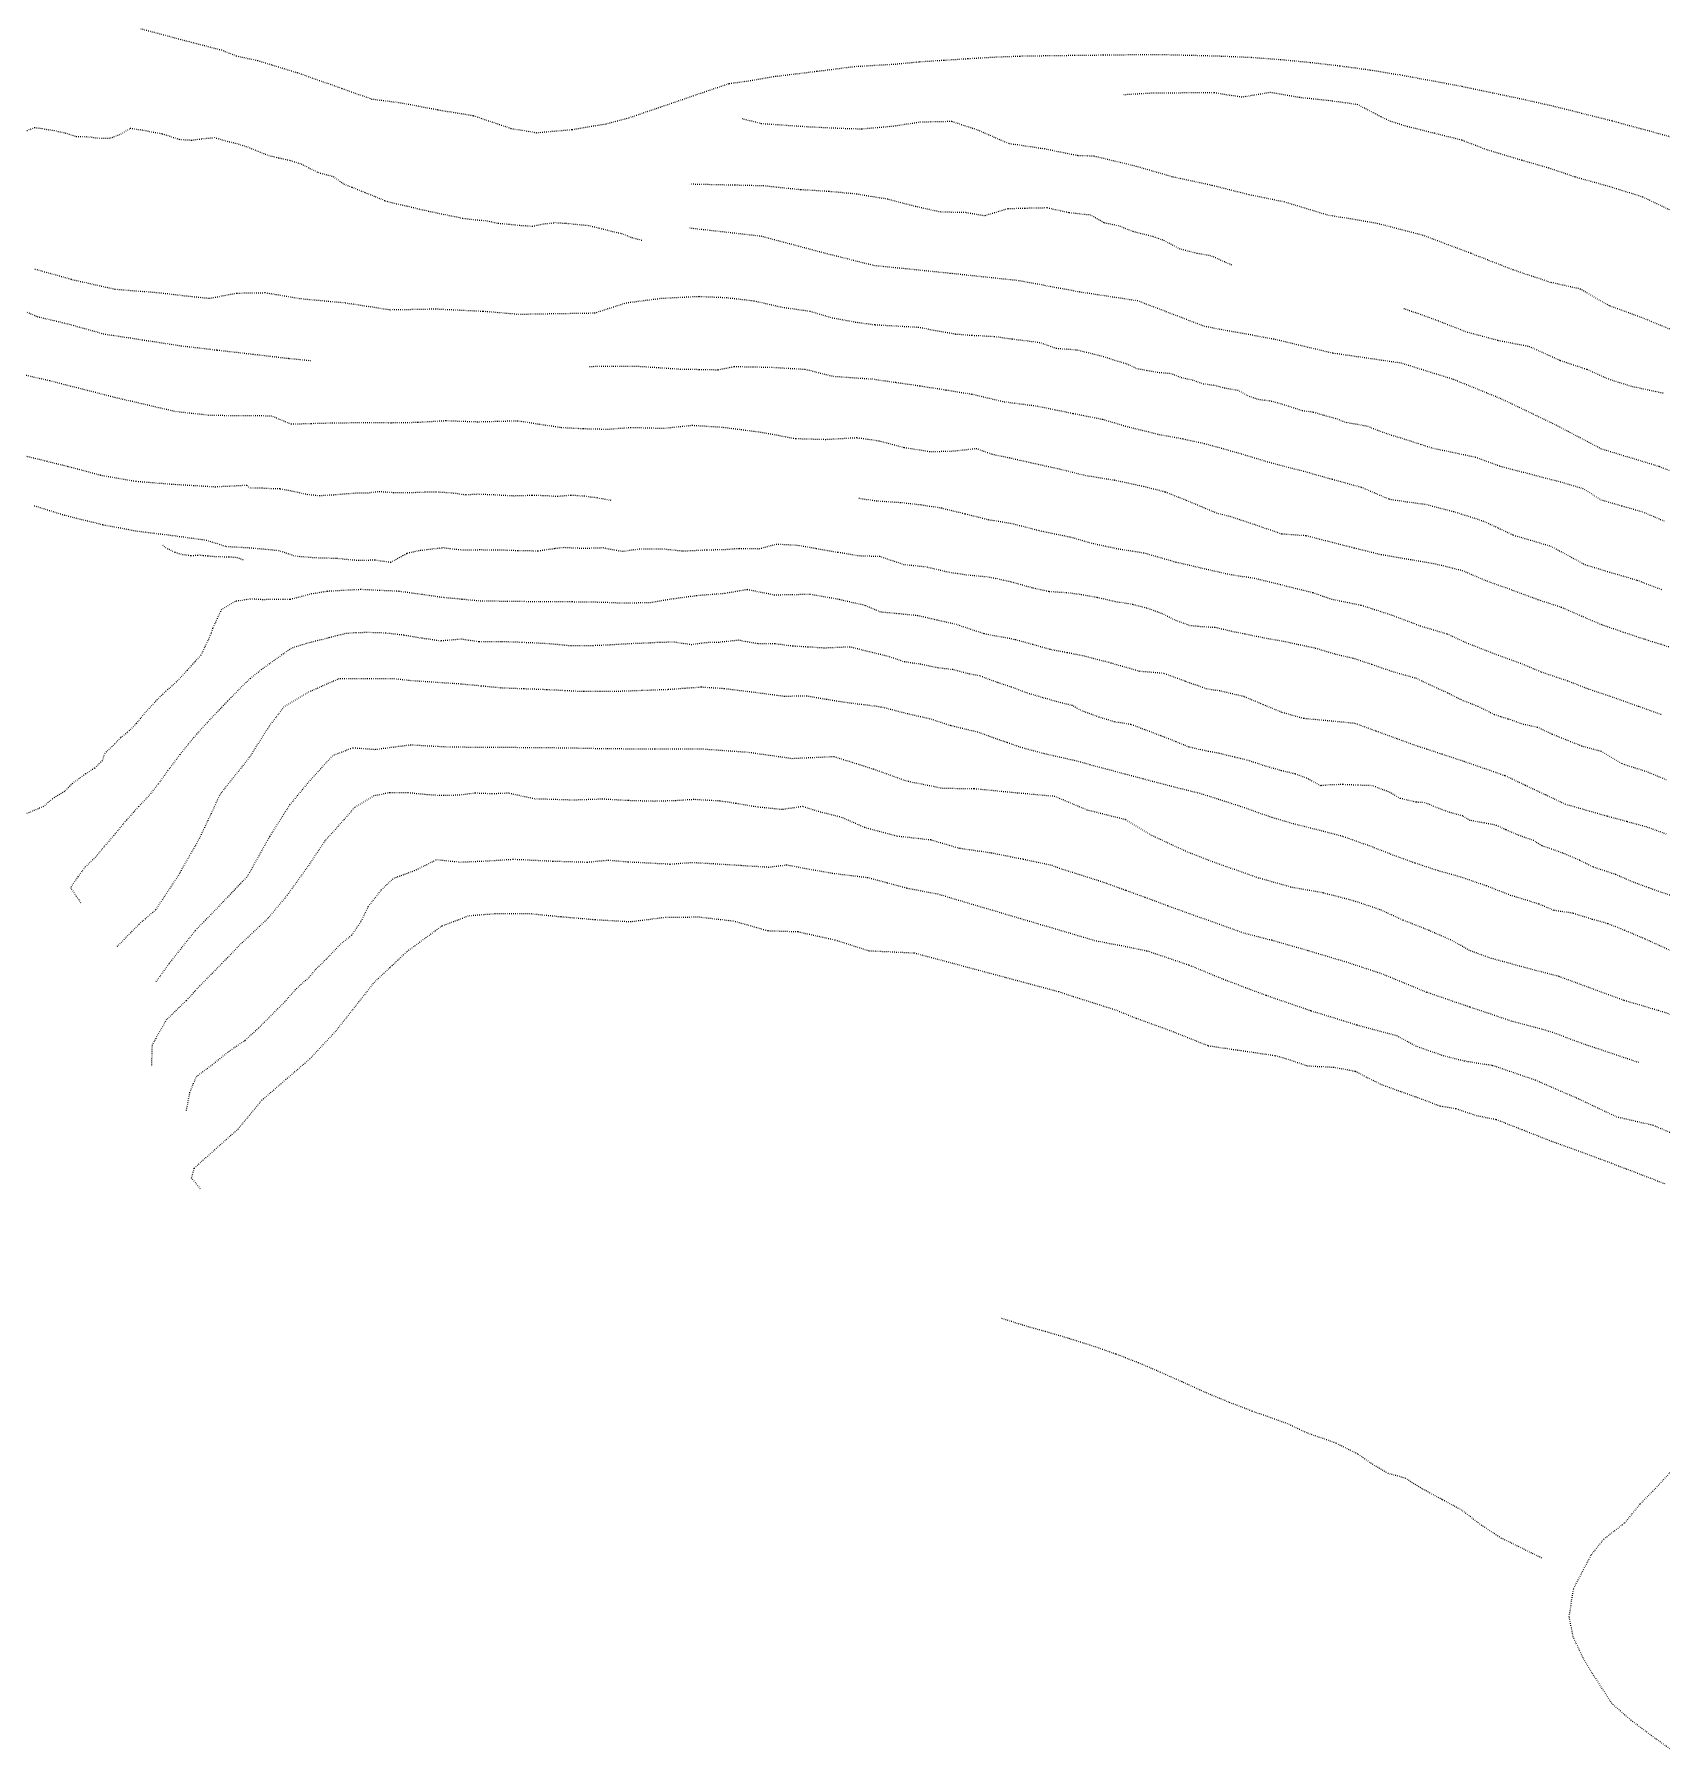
# Model space of a CAD drawing. Extents: x 682410 to 689460, y 7661803 to 7669124.
# Drawn here: x 686397.4 to 686690.1, y 7667130.8 to 7667440.4 of the extents above; entities that cross this region are included whole.
import ezdxf

# ---------------------------------------------------------------- set-up
doc = ezdxf.new("R2010")
doc.units = 0
doc.header["$MEASUREMENT"] = 0
doc.linetypes.add('DOT', pattern=[0.25, 0, -0.25])
doc.layers.add('02 TOE_Line', color=1, linetype='DOT', lineweight=20)

msp = doc.modelspace()

# ---------------------------------------------------------------- linework, layer by layer
at = {"layer": '02 TOE_Line'}
for points in [[(686416.48, 7667441.39, 4131.33), (686425.19, 7667439.07, 4132.39), (686431, 7667437.57, 4132.91), (686433.67, 7667436.5, 4133.17), (686437.55, 7667435.66, 4133.53), (686444.65, 7667433.48, 4134.15), (686452.72, 7667430.64, 4134.9), (686458.03, 7667428.74, 4135.35), (686463.25, 7667428.07, 4135.78), (686469.97, 7667426.81, 4136.39), (686476.37, 7667425.74, 4136.88), (686483.1, 7667423.46, 4137.31), (686487.69, 7667422.68, 4137.62), (686494.11, 7667423.26, 4138.22), (686500.18, 7667424.26, 4138.78), (686504.32, 7667425.36, 4139.21), (686522.37, 7667431.54, 4141.67), (686525.82, 7667432, 4142.34), (686530.73, 7667432.83, 4142.73), (686538.29, 7667433.75, 4143.62), (686544.9, 7667434.59, 4144.01), (686552.27, 7667435.03, 4144.79), (686556.67, 7667435.45, 4145.02), (686561, 7667435.73, 4145.42), (686565.43, 7667436.02, 4145.8), (686569.99, 7667436.29, 4146.22), (686574.67, 7667436.47, 4146.7), (686579.53, 7667436.55, 4147.17), (686584.55, 7667436.61, 4147.67), (686589.69, 7667436.67, 4148.16), (686594.94, 7667436.73, 4148.67), (686600.23, 7667436.74, 4149.2), (686605.57, 7667436.62, 4149.69), (686610.96, 7667436.47, 4150.22), (686616.29, 7667436.24, 4150.84), (686621.59, 7667435.85, 4151.42), (686626.91, 7667435.33, 4152), (686632.29, 7667434.71, 4152.53), (686637.71, 7667433.97, 4153.1), (686643.14, 7667433.08, 4153.68), (686648.65, 7667432.08, 4154.33), (686654.2, 7667431.02, 4155.04), (686659.72, 7667429.86, 4155.71), (686665.2, 7667428.71, 4156.34), (686670.59, 7667427.49, 4156.91), (686675.96, 7667426.15, 4157.47), (686681.26, 7667424.82, 4158.06), (686686.55, 7667423.39, 4158.55), (686691.82, 7667421.94, 4159.17)], [(686693.44, 7667407.89, 4150.05), (686686.76, 7667411.11, 4150.17), (686680.82, 7667412.95, 4150.24), (686674.57, 7667414.71, 4150.11), (686669.83, 7667416.32, 4150.26), (686664.94, 7667417.71, 4150.31), (686658.65, 7667419.61, 4150.27), (686654.18, 7667421.34, 4150.52), (686649.26, 7667422.57, 4150.59), (686644.38, 7667423.77, 4150.96), (686641.32, 7667424.74, 4151.17), (686639.68, 7667425.51, 4151.32), (686638.27, 7667426.26, 4151.52), (686635.47, 7667427.72, 4152.01), (686630.67, 7667428.4, 4151.56), (686624.96, 7667429, 4151.42), (686619.74, 7667429.92, 4151.32), (686614.59, 7667429.06, 4150.65), (686609.53, 7667429.87, 4150.44), (686603.58, 7667429.82, 4149.95), (686598.69, 7667429.8, 4149.19), (686593.4, 7667429.49, 4148.4)], [(686691.92, 7667387.21, 4140.13), (686686.85, 7667389.31, 4140.12), (686680.74, 7667391.53, 4140.1), (686675.51, 7667394.56, 4140.09), (686670.11, 7667395.76, 4140.08), (686663.41, 7667398, 4140.05), (686655.77, 7667400.99, 4140.16), (686647.23, 7667404.21, 4140.26), (686638.98, 7667406.34, 4140.26), (686630.03, 7667407.86, 4140.14), (686622.24, 7667410.22, 4140.19), (686615.84, 7667411.53, 4140.27), (686609.16, 7667413.21, 4140.34), (686602.07, 7667414.74, 4140.2), (686595.61, 7667416.62, 4140.11), (686588.02, 7667418.45, 4140.13), (686585.05, 7667418.55, 4139.69), (686579.13, 7667419.75, 4140.14), (686572.65, 7667420.71, 4140.23), (686567.21, 7667423.1, 4140.3), (686562.42, 7667424.68, 4140.61), (686556.8, 7667424.57, 4140.55), (686551.91, 7667423.83, 4140.52), (686546.16, 7667423.32, 4140.39), (686542.59, 7667423.42, 4140.44), (686536.64, 7667423.7, 4140.27), (686532.81, 7667423.96, 4140.34), (686528.17, 7667424.29, 4140.37), (686524.56, 7667425.22, 4140.62)], [(686394.73, 7667422.51, 4120.65), (686397.41, 7667423.64, 4120.53), (686400.9, 7667423.06, 4120.58), (686402.9, 7667422.64, 4120.55), (686404.89, 7667422.01, 4120.57), (686406.96, 7667421.96, 4120.54), (686408.99, 7667421.69, 4120.57), (686411.02, 7667421.71, 4120.52), (686412.89, 7667422.43, 4120.53), (686414.6, 7667423.48, 4120.62), (686416.68, 7667423.18, 4120.51), (686420.34, 7667422.5, 4120.48), (686423.4, 7667421.49, 4120.37), (686425.64, 7667421.34, 4120.38), (686427.65, 7667421.6, 4120.49), (686429.75, 7667421.81, 4120.52), (686431.72, 7667421.23, 4120.51), (686433.75, 7667420.73, 4120.55), (686435.74, 7667420.12, 4120.52), (686437.6, 7667419.33, 4120.51), (686439.52, 7667418.59, 4120.49), (686441.47, 7667418.13, 4120.42), (686443.45, 7667417.69, 4120.51), (686445.37, 7667417.05, 4120.41), (686448.46, 7667415.5, 4120.25), (686451.13, 7667414.78, 4120.28), (686453.06, 7667413.43, 4120.35), (686454.48, 7667412.88, 4120.39), (686456.81, 7667411.93, 4120.37), (686458.7, 7667411.19, 4120.33), (686460.44, 7667410.44, 4120.43), (686462.5, 7667409.89, 4120.44), (686464.49, 7667409.48, 4120.45), (686466.52, 7667408.97, 4120.45), (686468.52, 7667408.53, 4120.42), (686470.57, 7667408.08, 4120.38), (686472.63, 7667407.68, 4120.34), (686474.6, 7667407.27, 4120.27), (686476.69, 7667407.02, 4120.33), (686478.8, 7667406.83, 4120.29), (686480.82, 7667406.39, 4120.46), (686482.86, 7667406.21, 4120.33), (686484.91, 7667406.01, 4120.32), (686486.93, 7667405.86, 4120.33), (686488.97, 7667406.29, 4120.4), (686490.98, 7667406.5, 4120.4), (686492.99, 7667406.4, 4120.46), (686495, 7667406.19, 4120.37), (686497.05, 7667406, 4120.52), (686499.01, 7667405.52, 4120.51), (686501.04, 7667405.01, 4120.47), (686503, 7667404.56, 4120.46), (686504.86, 7667403.81, 4120.37), (686506.86, 7667403.27, 4120.4)], [(686612.81, 7667398.87, 4130.43), (686609.06, 7667400.53, 4130.52), (686606.54, 7667400.96, 4130.58), (686603.49, 7667401.75, 4130.65), (686600.7, 7667403.23, 4130.72), (686598.53, 7667404.01, 4130.77), (686595.04, 7667404.88, 4130.85), (686592.43, 7667405.93, 4130.78), (686589.82, 7667406.45, 4130.71), (686587.47, 7667407.84, 4130.64), (686583.46, 7667408.28, 4130.54), (686579.54, 7667409.15, 4130.44), (686575.54, 7667409.06, 4130.34), (686572.49, 7667408.98, 4130.26), (686568.27, 7667407.71, 4130.15), (686564.92, 7667408.3, 4130.02), (686560.45, 7667408.4, 4130.16), (686555.95, 7667409.38, 4130.22), (686550.92, 7667410.7, 4130.28), (686545.29, 7667411.64, 4130.04), (686540.28, 7667412.1, 4130.29), (686535.19, 7667412.42, 4130.21), (686528.52, 7667413.11, 4130.29), (686523.36, 7667413.23, 4129.95), (686515.27, 7667413.41, 4130.15)], [(686711.5, 7667354.22, 4119.92), (686699.34, 7667358.88, 4120), (686689.7, 7667362.62, 4119.91), (686679.32, 7667365.78, 4119.8), (686670.94, 7667370.18, 4119.58), (686661.26, 7667374.81, 4119.83), (686652.68, 7667378.29, 4120.02), (686643.32, 7667381.22, 4120.1), (686630.98, 7667383.01, 4120.13), (686620.35, 7667385.54, 4120.18), (686607.98, 7667387.8, 4120.28), (686595.9, 7667392.42, 4120.23), (686585.46, 7667394.01, 4120.19), (686574.5, 7667396.05, 4120.24), (686562.1, 7667397.38, 4120.28), (686548.52, 7667398.75, 4120.33), (686539.7, 7667400.96, 4120.56), (686528.23, 7667404.03, 4121.44), (686515.02, 7667405.53, 4122.19)], [(686397.45, 7667398.15, 4109.28), (686403.97, 7667396.34, 4109.37), (686403.91, 7667396.32, 4109.4), (686411.87, 7667394.54, 4109.03), (686420.2, 7667393.87, 4109.4), (686424.39, 7667393.36, 4109.28), (686428.87, 7667392.9, 4109.32), (686433.78, 7667393.83, 4109.45), (686438.86, 7667393.91, 4109.67), (686445.34, 7667392.83, 4109.61), (686453.27, 7667392.09, 4109.74), (686461.41, 7667390.84, 4109.75), (686469.55, 7667390.99, 4109.86), (686478.13, 7667390.58, 4109.9), (686484.39, 7667390.04, 4109.88), (686498.17, 7667390.26, 4109.88), (686503.85, 7667392.09, 4110.28), (686510.09, 7667392.9, 4110.34), (686516.91, 7667393.25, 4110.38), (686521.88, 7667393.02, 4110.7), (686526.85, 7667392.44, 4110.63), (686531.94, 7667391.28, 4110.52), (686536.9, 7667390.58, 4110.57), (686540.91, 7667389.38, 4110.65), (686545.36, 7667388.57, 4110.5), (686548.66, 7667388.14, 4110.38), (686552.47, 7667387.92, 4110.3), (686556.41, 7667387.71, 4110.23), (686559.88, 7667387.03, 4110.22), (686563.12, 7667386.47, 4110.21), (686566.12, 7667386.25, 4110.18), (686570.05, 7667386.03, 4110.14), (686573.29, 7667385.58, 4110.23), (686578.15, 7667384.97, 4110.36), (686581.22, 7667383.91, 4110.27), (686584.93, 7667383.63, 4110.18), (686589.68, 7667382.44, 4110.4), (686591.93, 7667381.71, 4110.66), (686593.86, 7667381.13, 4110.61), (686595.7, 7667380.29, 4110.56), (686597.67, 7667379.9, 4110.91), (686599.74, 7667379.56, 4110.82), (686601.81, 7667379.39, 4110.94), (686603.7, 7667378.65, 4110.85), (686605.69, 7667378.21, 4110.91), (686607.65, 7667377.53, 4110.83), (686609.74, 7667377.26, 4110.8), (686611.76, 7667376.72, 4110.89), (686613.86, 7667376.39, 4110.82), (686615.62, 7667375.38, 4110.73), (686617.53, 7667374.74, 4110.89), (686619.55, 7667374.49, 4110.7), (686621.57, 7667373.96, 4110.71), (686623.54, 7667373.33, 4110.58), (686625.48, 7667372.71, 4110.47), (686627.47, 7667372.43, 4110.66), (686629.39, 7667371.87, 4110.72), (686631.42, 7667371.31, 4110.56), (686633.32, 7667370.59, 4110.4), (686635.31, 7667370.25, 4110.67), (686637.28, 7667369.88, 4110.39), (686639.21, 7667369.1, 4110.26), (686641.17, 7667368.39, 4110.23), (686643.12, 7667367.83, 4110.44), (686645.06, 7667367.2, 4110.28), (686646.97, 7667366.57, 4110.24), (686648.97, 7667365.95, 4110.1), (686656.64, 7667364.34, 4110.09), (686661.17, 7667362.68, 4110.16), (686666.83, 7667361.2, 4110.22), (686672.23, 7667359.81, 4110.29), (686675.97, 7667358.68, 4110.33), (686679.2, 7667356.67, 4110.38), (686683.03, 7667355.54, 4110.42), (686686.69, 7667354.5, 4110.47), (686690.6, 7667352.84, 4110.47)], [(686392.18, 7667392.07, 4100.89), (686397.88, 7667389.59, 4100.64), (686403.67, 7667388.23, 4100.58), (686409.74, 7667386.51, 4100.53), (686416.78, 7667385.43, 4100.36), (686423.81, 7667384.34, 4100.19), (686430.25, 7667383.59, 4100.34), (686436.69, 7667382.84, 4100.48), (686443.13, 7667382.09, 4100.63), (686447.05, 7667381.7, 4100.68)], [(686643.76, 7667391.08, 4130.08), (686649.95, 7667388.85, 4129.83), (686655.16, 7667386.8, 4129.58), (686660.79, 7667385.32, 4129.65), (686666.31, 7667384.25, 4129.74), (686671.91, 7667381.72, 4129.81), (686676.7, 7667380.12, 4129.86), (686680.56, 7667378.39, 4129.87), (686684.82, 7667377.05, 4129.89), (686690.42, 7667375.86, 4129.91)], [(686692.78, 7667329.76, 4090.52), (686689.89, 7667330.66, 4090.64), (686687, 7667331.56, 4090.76), (686683.18, 7667332.85, 4090.82), (686679.36, 7667334.15, 4090.89), (686675.74, 7667335.72, 4090.76), (686672.12, 7667337.29, 4090.62), (686667.93, 7667338.65, 4090.7), (686663.14, 7667340.43, 4091.04), (686658.55, 7667342.08, 4090.93), (686654.33, 7667343.88, 4091.19), (686649.9, 7667344.98, 4090.93), (686644.98, 7667345.85, 4090.66), (686639.7, 7667346.75, 4090.29), (686634.78, 7667347.96, 4090.06), (686629.73, 7667349.26, 4090.05), (686626.12, 7667350.18, 4090.11), (686621.8, 7667350.48, 4089.85), (686616.88, 7667352.18, 4089.74), (686612.54, 7667353.62, 4089.59), (686610.13, 7667354.22, 4089.45), (686607.34, 7667355.39, 4089.67), (686604.55, 7667356.56, 4089.9), (686600.79, 7667358.04, 4090), (686596.94, 7667359.03, 4090.01), (686591.7, 7667360.15, 4089.92), (686586.57, 7667360.97, 4090.17), (686581.57, 7667362.2, 4090.19), (686576.67, 7667363.28, 4090.19), (686572.85, 7667364.15, 4090.43), (686569.56, 7667364.83, 4090.44), (686566.91, 7667365.83, 4090.88), (686562.38, 7667365.34, 4090.37), (686558.46, 7667365.27, 4090.12), (686553.84, 7667366.02, 4090.5), (686549.34, 7667367.21, 4090.54), (686545.31, 7667367.78, 4090.19), (686539.75, 7667367.46, 4090.3), (686534.35, 7667367.61, 4090.47), (686531.23, 7667368.19, 4090.44), (686528.12, 7667368.77, 4090.42), (686524.59, 7667369.22, 4090.51), (686521.06, 7667369.67, 4090.6), (686515.75, 7667370, 4090.84), (686510.53, 7667369.46, 4090.98), (686504.67, 7667369.62, 4091.09), (686500.48, 7667369.29, 4091.24), (686496.08, 7667369.4, 4091.37), (686492.19, 7667369.61, 4091.29), (686488.23, 7667370.21, 4091.38), (686484.28, 7667370.82, 4091.48), (686480.68, 7667370.72, 4091.53), (686477.08, 7667370.63, 4091.58), (686471.36, 7667370.84, 4091.86), (686466.27, 7667370.54, 4091.71), (686461.54, 7667370.46, 4091.6), (686456.29, 7667370.49, 4091.51), (686450.76, 7667370.43, 4091.51), (686447.16, 7667370.33, 4091.28), (686443.56, 7667370.23, 4091.04), (686440, 7667371.71, 4090.52), (686429.15, 7667371.8, 4090.49), (686422.88, 7667372.48, 4090.36), (686411.77, 7667375.06, 4090.4), (686400.09, 7667378.05, 4090.35), (686390.29, 7667380.27, 4090.16)], [(686497.26, 7667380.65, 4101.93), (686501.5, 7667380.68, 4101.72), (686505.73, 7667380.7, 4101.51), (686509.66, 7667380.43, 4101.37), (686513.59, 7667380.17, 4101.23), (686516.99, 7667380.11, 4101.26), (686520.39, 7667380.04, 4101.3), (686523.29, 7667380.63, 4101.62), (686526.75, 7667380.56, 4101.45), (686530.21, 7667380.48, 4101.28), (686536.03, 7667380.13, 4101.34), (686541.06, 7667378.88, 4101.19), (686544.57, 7667378.63, 4101.25), (686548.08, 7667378.38, 4101.3), (686552.39, 7667377.77, 4101.11), (686556.7, 7667377.15, 4100.92), (686561.36, 7667376.41, 4100.94), (686566.03, 7667375.66, 4100.96), (686571.85, 7667374.29, 4101.06), (686577.73, 7667373.53, 4100.55), (686581.01, 7667372.86, 4100.49), (686584.28, 7667372.18, 4100.44), (686589.57, 7667371.14, 4100.5), (686593.66, 7667369.91, 4100.39), (686596.68, 7667369.16, 4100.38), (686599.7, 7667368.42, 4100.36), (686604.03, 7667367.61, 4100.14), (686607.87, 7667366.78, 4100.63), (686611.19, 7667365.86, 4100.44), (686614.51, 7667364.93, 4100.25), (686619.57, 7667363.39, 4100.41), (686622.62, 7667362.6, 4100.44), (686625.66, 7667361.81, 4100.48), (686630.89, 7667360.36, 4100.2), (686636.11, 7667358.91, 4099.92), (686641.19, 7667356.75, 4100.05), (686644.36, 7667356.3, 4100.18), (686647.53, 7667355.86, 4100.32), (686652.7, 7667354.55, 4100.6), (686657.99, 7667352.86, 4100.87), (686660.74, 7667351.58, 4100.77), (686663.48, 7667350.29, 4100.67), (686666.84, 7667349.31, 4100.51), (686670.19, 7667348.32, 4100.36), (686673.27, 7667346.66, 4100.53), (686676.35, 7667344.99, 4100.71), (686680.82, 7667343.64, 4101.08), (686685.75, 7667342.18, 4100.93), (686690.32, 7667340.44, 4100.63)], [(686501.13, 7667356.55, 4080.5), (686498.46, 7667357, 4080.33), (686496.1, 7667357.31, 4080.39), (686493.88, 7667357.44, 4080.21), (686491.52, 7667357.23, 4080.15), (686488.78, 7667357.39, 4080.23), (686486.84, 7667357.42, 4080.25), (686483.55, 7667357.33, 4080.25), (686479.98, 7667357.52, 4080.25), (686477.23, 7667357.64, 4080.37), (686474.97, 7667357.51, 4080.45), (686472.53, 7667357.85, 4080.58), (686469.61, 7667358.04, 4080.47), (686467.67, 7667358.01, 4080.62), (686464.9, 7667357.89, 4080.86), (686461.97, 7667357.91, 4081.05), (686459.49, 7667358.09, 4081.07), (686457.38, 7667357.87, 4081.11), (686455.59, 7667357.87, 4081.13), (686453.6, 7667357.7, 4081.27), (686451.22, 7667357.51, 4081.54), (686448.67, 7667357.35, 4081.25), (686446.53, 7667357.57, 4081.14), (686443.4, 7667358.25, 4081.04), (686441.49, 7667358.6, 4081.2), (686439.79, 7667358.63, 4081.35), (686438.31, 7667358.72, 4081.15), (686436.23, 7667358.72, 4080.88), (686435.58, 7667359.24, 4080.21), (686429.93, 7667358.94, 4080.23), (686426, 7667359.18, 4080.26), (686422.08, 7667359.41, 4080.28), (686415.57, 7667359.94, 4080.25), (686409.22, 7667361.05, 4080.18), (686403.43, 7667362.6, 4080.18), (686399.63, 7667363.54, 4080.17), (686395.83, 7667364.48, 4080.15)], [(686545.69, 7667356.93, 4081.01), (686548.87, 7667356.47, 4080.53), (686553.19, 7667356.18, 4080.32), (686557, 7667355.75, 4080.44), (686560.58, 7667355.18, 4080.15), (686564.85, 7667354.13, 4080.16), (686569.06, 7667353.07, 4080.21), (686573.21, 7667352.41, 4080.32), (686578.12, 7667351.12, 4080.05), (686583.83, 7667349.94, 4080.26), (686587.91, 7667348.77, 4080.17), (686592.39, 7667347.83, 4080.3), (686596.96, 7667347.12, 4080.68), (686602.75, 7667345.46, 4080.77), (686608.21, 7667344.18, 4080.5), (686612.65, 7667343.19, 4080.61), (686616.83, 7667342.57, 4080.65), (686621.52, 7667341.42, 4080.49), (686627.41, 7667339.95, 4080.34), (686630.77, 7667338.78, 4080.39), (686636.12, 7667337.69, 4080.61), (686641.75, 7667335.87, 4080.23), (686646.7, 7667333.98, 4080.07), (686651.52, 7667332.54, 4079.96), (686655.02, 7667330.94, 4080.19), (686659.76, 7667329.08, 4079.85), (686664.72, 7667327.28, 4080.22), (686668.47, 7667325.7, 4080.33), (686673.22, 7667324.1, 4080.21), (686677.01, 7667322.61, 4080.28), (686680.92, 7667321.31, 4080.38), (686686, 7667319.51, 4080.24), (686690.18, 7667318.02, 4079.99)], [(686397.34, 7667355.58, 4074.03), (686402.77, 7667353.89, 4073.49), (686409.69, 7667352.17, 4072.87), (686415.83, 7667351.03, 4072.41), (686422.74, 7667350.17, 4071.77), (686428.28, 7667349.4, 4071.28), (686431.85, 7667348.27, 4071.35), (686436.02, 7667348.03, 4071.39), (686441.3, 7667347.55, 4071.45), (686444.26, 7667346.54, 4071.25), (686448.04, 7667346.25, 4071.36), (686451.77, 7667346.13, 4071.34), (686455.69, 7667345.76, 4071.07), (686458.61, 7667345.85, 4071.01), (686461.47, 7667345.42, 4070.89), (686463.66, 7667346.61, 4071.22), (686464.44, 7667347.07, 4071.23), (686466.78, 7667347.57, 4071.22), (686470.82, 7667348.04, 4071.31), (686474.24, 7667347.66, 4070.87), (686477.47, 7667347.68, 4071.06), (686480.72, 7667347.67, 4070.88), (686484.34, 7667347.54, 4070.68), (686488.04, 7667347.48, 4070.66), (686491.02, 7667347.92, 4070.38), (686492.59, 7667348.1, 4070.53), (686496.12, 7667347.94, 4070.52), (686499.65, 7667348.05, 4070.24), (686503.07, 7667347.38, 4070.34), (686506.17, 7667347.81, 4070.39), (686510.3, 7667347.84, 4070.22), (686514.04, 7667347.45, 4070.5), (686518.45, 7667347.66, 4070.69), (686521.25, 7667347.7, 4070.83), (686524.19, 7667347.92, 4070.65), (686527.8, 7667347.85, 4070.69), (686530.83, 7667348.69, 4070.78), (686534.32, 7667348.53, 4070.71), (686538.02, 7667347.91, 4070.68), (686542.02, 7667347.22, 4070.57), (686545.83, 7667346.6, 4070.4), (686549.43, 7667346.49, 4070.5), (686553.73, 7667345.04, 4070.38), (686557.94, 7667344.58, 4070.59), (686561.94, 7667343.64, 4070.83), (686565.4, 7667343.13, 4070.63), (686569.21, 7667342.76, 4070.57), (686573.07, 7667341.92, 4070.72), (686577.03, 7667340.81, 4071.03), (686579.94, 7667340.18, 4071.09), (686583, 7667339.97, 4071.22), (686585.71, 7667339.64, 4071.28), (686588.64, 7667339.1, 4071.11), (686591.79, 7667338.38, 4071.41), (686595.03, 7667337.84, 4071.32), (686597.67, 7667337.15, 4071.36), (686600.25, 7667336.22, 4071.42), (686602.7, 7667334.97, 4070.95), (686605.23, 7667334.05, 4071.09), (686606.83, 7667333.91, 4070.96), (686609.89, 7667333.71, 4071.09), (686612.63, 7667333.05, 4071.15), (686615.15, 7667332.55, 4071.05), (686618.62, 7667331.83, 4070.97), (686621.66, 7667331.31, 4070.65), (686624.77, 7667330.65, 4070.58), (686627.83, 7667329.99, 4070.46), (686631.47, 7667328.89, 4070.32), (686634.58, 7667328.19, 4070.32), (686638.1, 7667327.02, 4070.59), (686641.58, 7667325.81, 4070.4), (686645.94, 7667324.59, 4070.46), (686648.95, 7667323.15, 4070.27), (686651.62, 7667321.94, 4070.5), (686654.07, 7667320.7, 4070.36), (686657.12, 7667319.5, 4070.28), (686660.03, 7667318.05, 4070.37), (686662.61, 7667317.22, 4070.47), (686664.91, 7667316.39, 4070.57), (686667.78, 7667315.77, 4070.66), (686670.46, 7667314.5, 4070.65), (686675.75, 7667312.38, 4070.82), (686679.26, 7667311.45, 4071.16), (686683.02, 7667309.19, 4070.91), (686687.34, 7667307.81, 4070.82), (686690.96, 7667306.32, 4070.93)], [(686420.44, 7667348.49, 4071.26), (686420.94, 7667348.05, 4071.1), (686422.67, 7667347.2, 4070.92), (686424.01, 7667346.83, 4070.78), (686425.6, 7667346.6, 4070.64), (686426.92, 7667346.72, 4070.49), (686427.75, 7667346.65, 4070.41), (686428.71, 7667346.55, 4070.33), (686430.48, 7667346.43, 4070.1), (686432.38, 7667346.41, 4070.01), (686433.81, 7667346.28, 4069.93), (686434.93, 7667345.87, 4069.69)], [(686690.98, 7667296.51, 4060.77), (686687.43, 7667297.8, 4060.87), (686683.88, 7667298.76, 4060.77), (686680.32, 7667299.72, 4060.67), (686676.6, 7667300.79, 4060.64), (686672.88, 7667301.85, 4060.6), (686669.23, 7667303.58, 4060.52), (686665.58, 7667305.3, 4060.44), (686661.93, 7667307.02, 4060.37), (686658.33, 7667308.27, 4060.36), (686654.74, 7667309.52, 4060.35), (686650.53, 7667310.91, 4060.41), (686646.32, 7667312.3, 4060.47), (686642.54, 7667313.67, 4060.38), (686638.76, 7667315.05, 4060.29), (686634.97, 7667316.42, 4060.21), (686629.72, 7667316.93, 4060.18), (686625.72, 7667317.3, 4060.36), (686621.81, 7667318.41, 4060.73), (686618.41, 7667319.82, 4060.54), (686615.01, 7667321.24, 4060.36), (686610.66, 7667322.27, 4060.28), (686608.25, 7667322.62, 4060.48), (686604.39, 7667324.02, 4060.5), (686600.53, 7667325.42, 4060.52), (686596.2, 7667325.79, 4060.55), (686591.07, 7667327.27, 4060.53), (686586.06, 7667328.58, 4060.43), (686583.09, 7667329.15, 4060.37), (686580.13, 7667329.73, 4060.31), (686577.01, 7667330.6, 4060.28), (686573.89, 7667331.48, 4060.25), (686568.23, 7667332.54, 4060.5), (686563.28, 7667334.2, 4060.47), (686559.78, 7667335, 4060.7), (686556.29, 7667335.8, 4060.94), (686552.93, 7667336.13, 4061.36), (686549.58, 7667336.46, 4061.79), (686546.79, 7667337.65, 4061.69), (686542.2, 7667338.69, 4061.65), (686536.95, 7667339.62, 4061.48), (686533.74, 7667339.56, 4061.57), (686530.52, 7667339.5, 4061.66), (686525.58, 7667340.49, 4061.46), (686521.52, 7667339.79, 4061.42), (686516.48, 7667339.38, 4060.98), (686512.34, 7667338.82, 4060.5), (686508.2, 7667338.13, 4060.1), (686503.31, 7667338.04, 4060.16), (686499.12, 7667338.2, 4060.3), (686494.1, 7667338.27, 4060.55), (686488.42, 7667338.29, 4060.87), (686485.32, 7667338.33, 4060.78), (686482.22, 7667338.37, 4060.7), (686477.64, 7667338.43, 4060.78), (686474.31, 7667338.74, 4060.87), (686470.99, 7667339.05, 4060.96), (686466.96, 7667339.62, 4061.05), (686462.92, 7667340.18, 4061.14), (686459.5, 7667340.34, 4061.16), (686456.09, 7667340.5, 4061.19), (686450.04, 7667340.18, 4061.23), (686447.22, 7667339.71, 4061.09), (686443.32, 7667338.7, 4061.08), (686442.01, 7667338.72, 4061.12), (686440.62, 7667338.7, 4061.13), (686438.42, 7667338.68, 4061.32), (686436.19, 7667338.81, 4061.34), (686433.45, 7667338.35, 4061.09), (686431.01, 7667336.91, 4061.06), (686429.41, 7667333.54, 4061.38), (686429.14, 7667332.59, 4061.27), (686427.32, 7667328.68, 4061.02), (686426.31, 7667327.59, 4060.74), (686424.82, 7667325.97, 4060.87), (686423.16, 7667324.14, 4060.91), (686421.01, 7667322.21, 4060.98), (686419.42, 7667320.68, 4060.9), (686417.3, 7667318.39, 4060.88), (686415.68, 7667316.39, 4060.95), (686414.07, 7667314.78, 4060.77), (686412.84, 7667313.86, 4060.82), (686411.83, 7667312.78, 4060.88), (686410.02, 7667311.06, 4060.9), (686409.54, 7667309.68, 4060.84), (686408.16, 7667308.35, 4060.82), (686406.52, 7667307.33, 4060.71), (686404.19, 7667305.64, 4060.73), (686402.76, 7667304.15, 4060.53), (686400.6, 7667302.88, 4060.38), (686398.98, 7667301.46, 4060.25), (686395.97, 7667300.21, 4060.34)], [(686691.93, 7667285.4, 4051.17), (686687.8, 7667286.85, 4051.04), (686684.85, 7667287.96, 4051.1), (686681.91, 7667289.23, 4051.25), (686677.73, 7667290.63, 4051.07), (686675.4, 7667291.81, 4050.99), (686672.36, 7667293.11, 4051.19), (686668.63, 7667294.4, 4051.42), (686667.15, 7667295.34, 4051.53), (686664.2, 7667296.4, 4051.6), (686662.11, 7667297.3, 4051.71), (686660.4, 7667298.09, 4051.93), (686658.06, 7667298.55, 4052.01), (686655.69, 7667298.98, 4051.6), (686654.36, 7667299.79, 4052.26), (686652.03, 7667300.42, 4052.44), (686650.11, 7667301.1, 4052.62), (686647.55, 7667302.17, 4052.93), (686645.95, 7667302.26, 4053.31), (686643.11, 7667302.94, 4052.65), (686641, 7667304.14, 4053.09), (686638.08, 7667305.22, 4053.16), (686635.44, 7667305.31, 4052.51), (686632.77, 7667305.42, 4051.81), (686630.69, 7667305.39, 4051.35), (686628.8, 7667305.22, 4051.3), (686626.29, 7667306.56, 4051.51), (686624.19, 7667307.33, 4051.44), (686621.72, 7667307.92, 4051.15), (686618.77, 7667308.77, 4050.72), (686615.52, 7667309.83, 4050.25), (686613.33, 7667310.35, 4050.57), (686610.4, 7667311.07, 4050.21), (686608.59, 7667311.38, 4050.25), (686605.12, 7667312.16, 4050.4), (686602.77, 7667313.13, 4050.62), (686600.02, 7667314.21, 4050.94), (686597.13, 7667315.3, 4050.88), (686594.62, 7667316.22, 4050.73), (686591.66, 7667316.71, 4050.55), (686588.91, 7667317.56, 4050.63), (686585.96, 7667318.62, 4050.8), (686584.08, 7667319.65, 4051.14), (686581.7, 7667320.22, 4051.1), (686578.81, 7667321.05, 4051.04), (686575.84, 7667321.93, 4051.19), (686573.16, 7667322.96, 4051.1), (686570.62, 7667323.79, 4051.28), (686567.48, 7667324.97, 4051.38), (686565.59, 7667325.29, 4051.13), (686562.61, 7667326.11, 4051.02), (686559.95, 7667326.4, 4050.76), (686556.79, 7667327.07, 4050.89), (686553.97, 7667327.48, 4050.7), (686550.99, 7667328.46, 4051.13), (686546.87, 7667329.48, 4050.89), (686544.08, 7667330.16, 4051.08), (686539.43, 7667329.97, 4050.84), (686536.49, 7667330.17, 4050.57), (686533.8, 7667330.32, 4050.32), (686530.57, 7667330.74, 4050.36), (686527.5, 7667330.76, 4050.46), (686524.01, 7667331.38, 4050.57), (686520.49, 7667331.01, 4050.5), (686518.05, 7667330.94, 4050.41), (686515.64, 7667330.56, 4050.39), (686512.48, 7667331.02, 4050.34), (686509.95, 7667331, 4050.37), (686507.98, 7667330.88, 4050.28), (686504.52, 7667330.75, 4050.4), (686500.83, 7667330.53, 4050.15), (686497.86, 7667330.4, 4050.21), (686493.9, 7667330.36, 4050.25), (686490.16, 7667330.73, 4050.18), (686485.08, 7667330.99, 4050.32), (686481.33, 7667331.13, 4050.23), (686477.32, 7667331.1, 4050), (686474.16, 7667331.57, 4049.97), (686470.44, 7667331.25, 4049.92), (686467.13, 7667331.73, 4050.06), (686463.8, 7667332.29, 4050.08), (686460.59, 7667332.67, 4050.06), (686457.79, 7667332.76, 4050.02), (686455.24, 7667332.74, 4049.95), (686453.23, 7667332.56, 4049.91), (686450.36, 7667331.83, 4049.76), (686446.24, 7667330.78, 4049.69), (686443.58, 7667329.95, 4049.96), (686441.05, 7667328.17, 4049.46), (686438.2, 7667326.1, 4049.41), (686436.2, 7667324.5, 4049.76), (686434.94, 7667323.32, 4049.65), (686432.08, 7667320.4, 4049.49), (686428.43, 7667316.56, 4049.67), (686426.05, 7667313.91, 4049.67), (686423.54, 7667310.81, 4049.64), (686421.39, 7667307.95, 4049.51), (686419.63, 7667305.49, 4049.57), (686417.88, 7667303.34, 4049.61), (686416.1, 7667301.46, 4049.56), (686413.92, 7667299.04, 4049.64), (686411.65, 7667296.28, 4049.8), (686409.86, 7667294.2, 4049.73), (686408.35, 7667292.37, 4049.76), (686406.51, 7667290.61, 4050.05), (686405.2, 7667288.85, 4049.93), (686403.86, 7667286.9, 4049.92), (686404.88, 7667285.38, 4049.76), (686405.71, 7667284.17, 4049.65)], [(686693.93, 7667274.53, 4040.47), (686689.53, 7667276.57, 4040.76), (686687.14, 7667277.66, 4040.82), (686683.51, 7667279.19, 4040.53), (686680.47, 7667280.4, 4040.43), (686677.7, 7667281.18, 4040.74), (686674.08, 7667282.29, 4040.55), (686670.74, 7667282.8, 4040.18), (686668.05, 7667283.93, 4040.18), (686662.97, 7667285.5, 4040.19), (686658.6, 7667287.2, 4040.09), (686654.4, 7667288.66, 4040.14), (686649.89, 7667289.94, 4040.27), (686645.77, 7667291.29, 4040.09), (686641.81, 7667292.75, 4040.27), (686637.28, 7667294.5, 4040.34), (686632.76, 7667296.1, 4040.35), (686629.05, 7667297.06, 4040.26), (686623.97, 7667298.34, 4040.37), (686620.04, 7667299.49, 4040.16), (686617.12, 7667300.52, 4040.2), (686614.19, 7667301.55, 4040.24), (686610.81, 7667302.63, 4040.13), (686607.43, 7667303.72, 4040.03), (686601.99, 7667305.09, 4040), (686596.85, 7667306.43, 4040.02), (686593.62, 7667307.29, 4039.94), (686590.4, 7667308.16, 4039.86), (686587.32, 7667308.98, 4039.91), (686584.25, 7667309.8, 4039.96), (686578.91, 7667310.99, 4040.31), (686575.18, 7667312.01, 4040.26), (686572.36, 7667312.97, 4040.31), (686567.11, 7667314.84, 4040.18), (686562.17, 7667316.03, 4039.9), (686558.54, 7667317.22, 4040.13), (686554.51, 7667318.13, 4040.21), (686549.68, 7667319.37, 4040.35), (686546.56, 7667319.77, 4040.44), (686543.44, 7667320.16, 4040.52), (686539.87, 7667320.74, 4040.61), (686536.3, 7667321.33, 4040.7), (686532.29, 7667321.28, 4040.66), (686526.77, 7667322, 4040.61), (686521.34, 7667322.67, 4040.33), (686517.32, 7667322.93, 4040.24), (686514.31, 7667322.71, 4040.22), (686511.29, 7667322.49, 4040.21), (686506.72, 7667322.33, 4040.1), (686502.15, 7667322.17, 4039.98), (686499.14, 7667322.15, 4039.93), (686496.14, 7667322.14, 4039.89), (686492.81, 7667322.31, 4039.81), (686489.49, 7667322.48, 4039.73), (686485.41, 7667322.63, 4039.74), (686481.34, 7667322.79, 4039.75), (686477.7, 7667323.15, 4039.83), (686474.05, 7667323.5, 4039.91), (686469.54, 7667323.8, 4039.94), (686465.02, 7667324.11, 4039.96), (686461.9, 7667324.46, 4040.19), (686457.04, 7667324.46, 4040.31), (686452.19, 7667324.47, 4040.43), (686446.75, 7667322.07, 4040.45), (686442.26, 7667319.41, 4040.79), (686439.51, 7667315.8, 4040.6), (686436.02, 7667310.27, 4040.22), (686430.82, 7667303.76, 4040.46), (686427.06, 7667295.8, 4040.49), (686423.28, 7667289.12, 4040.48), (686419.17, 7667282.9, 4040.16), (686416.15, 7667280.28, 4040.15), (686413.76, 7667277.84, 4040.07), (686412.18, 7667276.24, 4040.02)], [(686695.36, 7667262.93, 4030.36), (686689.57, 7667264.77, 4030.36), (686683.26, 7667266.63, 4030.36), (686676.71, 7667269.04, 4030.36), (686671.69, 7667270.91, 4030.36), (686667, 7667272.11, 4030.36), (686662.59, 7667273.31, 4030.36), (686659.5, 7667274.16, 4030.36), (686655.57, 7667275.58, 4030.31), (686652.52, 7667277.33, 4030.27), (686648.31, 7667279.19, 4030.24), (686643.54, 7667281.06, 4030.21), (686639.5, 7667282.92, 4030.18), (686634.83, 7667284.48, 4030.16), (686629.24, 7667285.93, 4030.12), (686623.43, 7667286.97, 4030.09), (686617.63, 7667288.62, 4030.06), (686609.71, 7667291.39, 4030.03), (686604.85, 7667293.28, 4029.99), (686598.32, 7667296.3, 4029.94), (686593.66, 7667299.12, 4029.9), (686586.75, 7667300.84, 4029.85), (686580.96, 7667303.29, 4029.8), (686574.22, 7667303.9, 4029.76), (686566.38, 7667304.66, 4029.8), (686560.86, 7667304.71, 4029.79), (686554.41, 7667306.01, 4029.72), (686548.33, 7667308.18, 4030.11), (686541.24, 7667310.42, 4030.09), (686533.73, 7667310.08, 4030.46), (686525.8, 7667311.2, 4030.46), (686517.49, 7667311.79, 4030.37), (686508.98, 7667311.79, 4030.38), (686500.48, 7667311.84, 4030.5), (686492.77, 7667311.99, 4030.36), (686482.45, 7667312.08, 4030.64), (686472, 7667312.14, 4030.33), (686465.08, 7667312.53, 4030.44), (686458.69, 7667311.7, 4030.41), (686454.61, 7667312, 4030.24), (686450.99, 7667310.6, 4030.59), (686446.97, 7667306.19, 4030.67), (686443.31, 7667301.8, 4030.33), (686439.63, 7667296.01, 4030.39), (686435.74, 7667289, 4030.33), (686431.28, 7667284.29, 4030.62), (686426.25, 7667279.09, 4030.62), (686421.54, 7667273.16, 4030.54), (686419.21, 7667269.92, 4030.79)], [(686686.06, 7667255.41, 4020.7), (686676.81, 7667258.52, 4020.75), (686669.91, 7667261.04, 4020.48), (686663.1, 7667262.88, 4020.52), (686655.61, 7667265.4, 4020.49), (686647.88, 7667268.05, 4020.42), (686639.81, 7667271.37, 4020.11), (686633.47, 7667273.46, 4020.26), (686626.53, 7667275.54, 4020.3), (686619.99, 7667277.41, 4020.09), (686614.92, 7667278.71, 4019.87), (686601.28, 7667283.59, 4020.39), (686597.2, 7667285.13, 4020.5), (686593.71, 7667286.4, 4020.54), (686590.22, 7667287.67, 4020.57), (686585.86, 7667289.06, 4020.73), (686581.5, 7667290.44, 4020.89), (686580.53, 7667290.86, 4020.25), (686575.17, 7667291.98, 4020.24), (686569.54, 7667293.11, 4020.24), (686563.81, 7667293.93, 4020.23), (686558.64, 7667295.46, 4020.23), (686552.56, 7667296.12, 4020.23), (686546.75, 7667297.69, 4020.29), (686542.6, 7667299.53, 4020.37), (686538.82, 7667300.46, 4020.41), (686535.59, 7667301.47, 4020.46), (686531.9, 7667300.92, 4020.49), (686527.48, 7667301.38, 4020.54), (686523.56, 7667302.02, 4020.59), (686520.62, 7667302.47, 4020.62), (686515.98, 7667302.73, 4020.68), (686512.7, 7667302.52, 4020.71), (686508.93, 7667302.41, 4020.76), (686504.19, 7667302.54, 4020.81), (686499.56, 7667302.81, 4020.87), (686494.31, 7667302.62, 4020.93), (686487.36, 7667302.84, 4021.01), (686482.66, 7667303.87, 4021.07), (686479.61, 7667303.75, 4021.1), (686476.66, 7667303.88, 4021.14), (686473.88, 7667303.52, 4021.17), (686471.01, 7667303.43, 4021.2), (686467.88, 7667303.6, 4021.24), (686464.57, 7667303.94, 4021.28), (686461.25, 7667303.96, 4021.32), (686458.46, 7667303.38, 4021.35), (686454.96, 7667301.3, 4021.4), (686452.92, 7667298.95, 4021.43), (686449.63, 7667295.29, 4021.49), (686446.57, 7667290.7, 4021.56), (686442.85, 7667285.51, 4021.63), (686439.37, 7667281.36, 4021.7), (686434.57, 7667276.85, 4021.77), (686431.1, 7667273.26, 4021.83), (686427.14, 7667269.24, 4021.9), (686424.64, 7667266.52, 4021.94), (686421.13, 7667263.15, 4022), (686418.53, 7667258.58, 4022.06), (686418.4, 7667254.72, 4022.1)], [(686424.73, 7667246.83, 4009.56), (686425.31, 7667250, 4009.53), (686426.5, 7667252.9, 4009.74), (686429.35, 7667255.03, 4009.58), (686432.57, 7667257.6, 4009.93), (686435.3, 7667259.43, 4009.87), (686437.73, 7667261.68, 4010.09), (686439.64, 7667263.58, 4010.07), (686442.4, 7667266.35, 4010.28), (686444.28, 7667268.51, 4010.27), (686446.8, 7667270.78, 4010.46), (686448.05, 7667272.29, 4010.4), (686450.03, 7667274.19, 4010.19), (686452.43, 7667276.72, 4010.31), (686454.47, 7667278.35, 4009.98), (686456.17, 7667280.86, 4009.97), (686457.43, 7667283.49, 4010.33), (686459.77, 7667286.47, 4010.34), (686462.06, 7667288.61, 4010.31), (686465.74, 7667289.94, 4010.27), (686469.75, 7667291.94, 4010.21), (686473.89, 7667291.49, 4010.12), (686479.12, 7667291.71, 4010), (686483.55, 7667292.01, 4010.03), (686488.05, 7667291.79, 4009.94), (686490.66, 7667291.67, 4010.17), (686496.84, 7667291.48, 4010.21), (686500.59, 7667291.84, 4010.23), (686504.24, 7667291.54, 4010.25), (686511.8, 7667291.13, 4010.3), (686515.69, 7667291.42, 4010.32), (686519.51, 7667291.21, 4010.32), (686524.49, 7667290.9, 4010.32), (686529.46, 7667290.59, 4010.32), (686532.72, 7667290.98, 4010.31), (686536.81, 7667290.23, 4010.31), (686540.91, 7667289.49, 4010.31), (686547.27, 7667288.72, 4010.52), (686550.81, 7667287.77, 4010.53), (686554.35, 7667286.81, 4010.54), (686559.9, 7667285.75, 4010.55), (686565.6, 7667284.06, 4010.56), (686571.31, 7667282.37, 4010.57), (686577.01, 7667280.68, 4010.58), (686582.72, 7667279, 4010.59), (686588.42, 7667277.31, 4010.6), (686592.95, 7667276.47, 4010.67), (686597.66, 7667275.49, 4010.62), (686605.13, 7667272.96, 4010.52), (686611.61, 7667270.3, 4010.41), (686618.99, 7667267.52, 4010.3), (686627.1, 7667264.74, 4010.2), (686635.32, 7667262.2, 4010.09), (686642.46, 7667260.28, 4009.99), (686645.88, 7667258.42, 4010.02), (686650.85, 7667256.68, 4009.78), (686654.72, 7667255.71, 4010.01), (686659.74, 7667254.92, 4010.02), (686667.41, 7667252.3, 4010.09), (686675.07, 7667248.97, 4010.29), (686682, 7667245.69, 4010.32), (686688.61, 7667244.17, 4010.16), (686695.37, 7667241.26, 4010.1)], [(686427.21, 7667232.71, 3999.83), (686425.65, 7667234.64, 3999.84), (686426.12, 7667236.45, 3999.85), (686430.05, 7667239.95, 3999.87), (686433.99, 7667243.46, 3999.89), (686438.27, 7667248.64, 3999.92), (686442.59, 7667252.36, 3999.95), (686446.91, 7667256.08, 3999.98), (686451.63, 7667261.14, 4000.13), (686455.05, 7667265.48, 4000.28), (686458.47, 7667269.82, 4000.43), (686461.44, 7667272.61, 4000.38), (686464.41, 7667275.41, 4000.33), (686470.74, 7667280.04, 4000.09), (686475.63, 7667281.87, 4000.34), (686480.36, 7667282.23, 4000.58), (686486.33, 7667282.24, 4000.49), (686492.08, 7667281.67, 4000.4), (686498.25, 7667281.14, 4000.31), (686504.63, 7667280.78, 4000.36), (686510.96, 7667281.57, 4000.41), (686516.92, 7667281.62, 4000.47), (686523.12, 7667280.9, 4000.54), (686529.35, 7667279.15, 4000.6), (686534.74, 7667278.97, 4000.7), (686541.43, 7667277.48, 4000.8), (686547.52, 7667275.54, 4000.91), (686555.69, 7667275.15, 4000.31), (686572.16, 7667270.73, 4000.29), (686576.52, 7667269.58, 4000.32), (686581.66, 7667268.18, 4000.18), (686584.28, 7667267.32, 4000.2), (686591.91, 7667264.9, 4000.65), (686595.62, 7667263.39, 4000.71), (686601.22, 7667261.38, 4000.74), (686608.56, 7667258.46, 4000.41), (686613.84, 7667257.68, 4000.47), (686620.61, 7667256.69, 4000.75), (686622.92, 7667256.03, 4000.82), (686626.43, 7667254.83, 4000.92), (686631.11, 7667254.59, 4001.4), (686635.01, 7667253.88, 4001.7), (686636.62, 7667253.01, 4001.18), (686639.75, 7667251.47, 4001.16), (686643.38, 7667250.15, 4001.14), (686645.92, 7667249.27, 4001.13), (686650.25, 7667247.62, 4000.66), (686653.16, 7667247.15, 4000.96), (686656.76, 7667245.91, 4001.35), (686660.39, 7667245.19, 4001.18), (686665.03, 7667243.37, 4000.93), (686669.88, 7667241.46, 4000.96), (686677.09, 7667238.85, 4000.79), (686683.79, 7667236.31, 4000.66), (686690.93, 7667233.56, 4001.11)], [(686668.59, 7667166.29, 3999.94), (686665.13, 7667168, 3999.75), (686661.3, 7667169.87, 3999.96), (686657.73, 7667172.19, 3999.94), (686654.21, 7667174.9, 4000.06), (686650.65, 7667176.82, 4000.07), (686647.09, 7667178.74, 4000.08), (686644.01, 7667180.66, 4000.1), (686640.94, 7667181.52, 4000.12), (686638.51, 7667182.91, 4000.2), (686635.47, 7667185.01, 4000.26), (686631.54, 7667186.96, 4000.5), (686626.31, 7667188.81, 4000.39), (686622.85, 7667190.44, 4000.3), (686616.43, 7667192.74, 4000.36), (686612.24, 7667194.34, 4000.4), (686608.05, 7667196.08, 4000.4), (686603.86, 7667197.99, 4000.36), (686599.94, 7667199.73, 4000.31), (686596.02, 7667201.4, 4000.26), (686591.91, 7667203, 4000.09), (686587.64, 7667204.48, 3999.95), (686583.36, 7667205.83, 3999.82), (686579.26, 7667207.03, 3999.82), (686575.21, 7667208.18, 3999.78), (686571.23, 7667209.45, 3999.74)], [(686693.34, 7667130.77, 3989.87), (686689.21, 7667133.72, 3989.92), (686684.62, 7667137.13, 3989.97), (686681.18, 7667140.15, 3989.94), (686679.29, 7667143.07, 3989.98), (686677.4, 7667145.99, 3990.01), (686676.03, 7667148.29, 3990.01), (686674.25, 7667152.07, 3990.03), (686673.52, 7667155.71, 3990.05), (686674.29, 7667160.8, 3990.08), (686677.5, 7667166.9, 3990.11), (686679.75, 7667169.71, 3990.13), (686683.54, 7667172.65, 3990.16), (686686.31, 7667176.06, 3990.18), (686689.06, 7667178.83, 3990.2), (686692.04, 7667182.11, 3990.22)]]:
    msp.add_polyline3d(points, dxfattribs=at)

doc.saveas('drawing.dxf')
